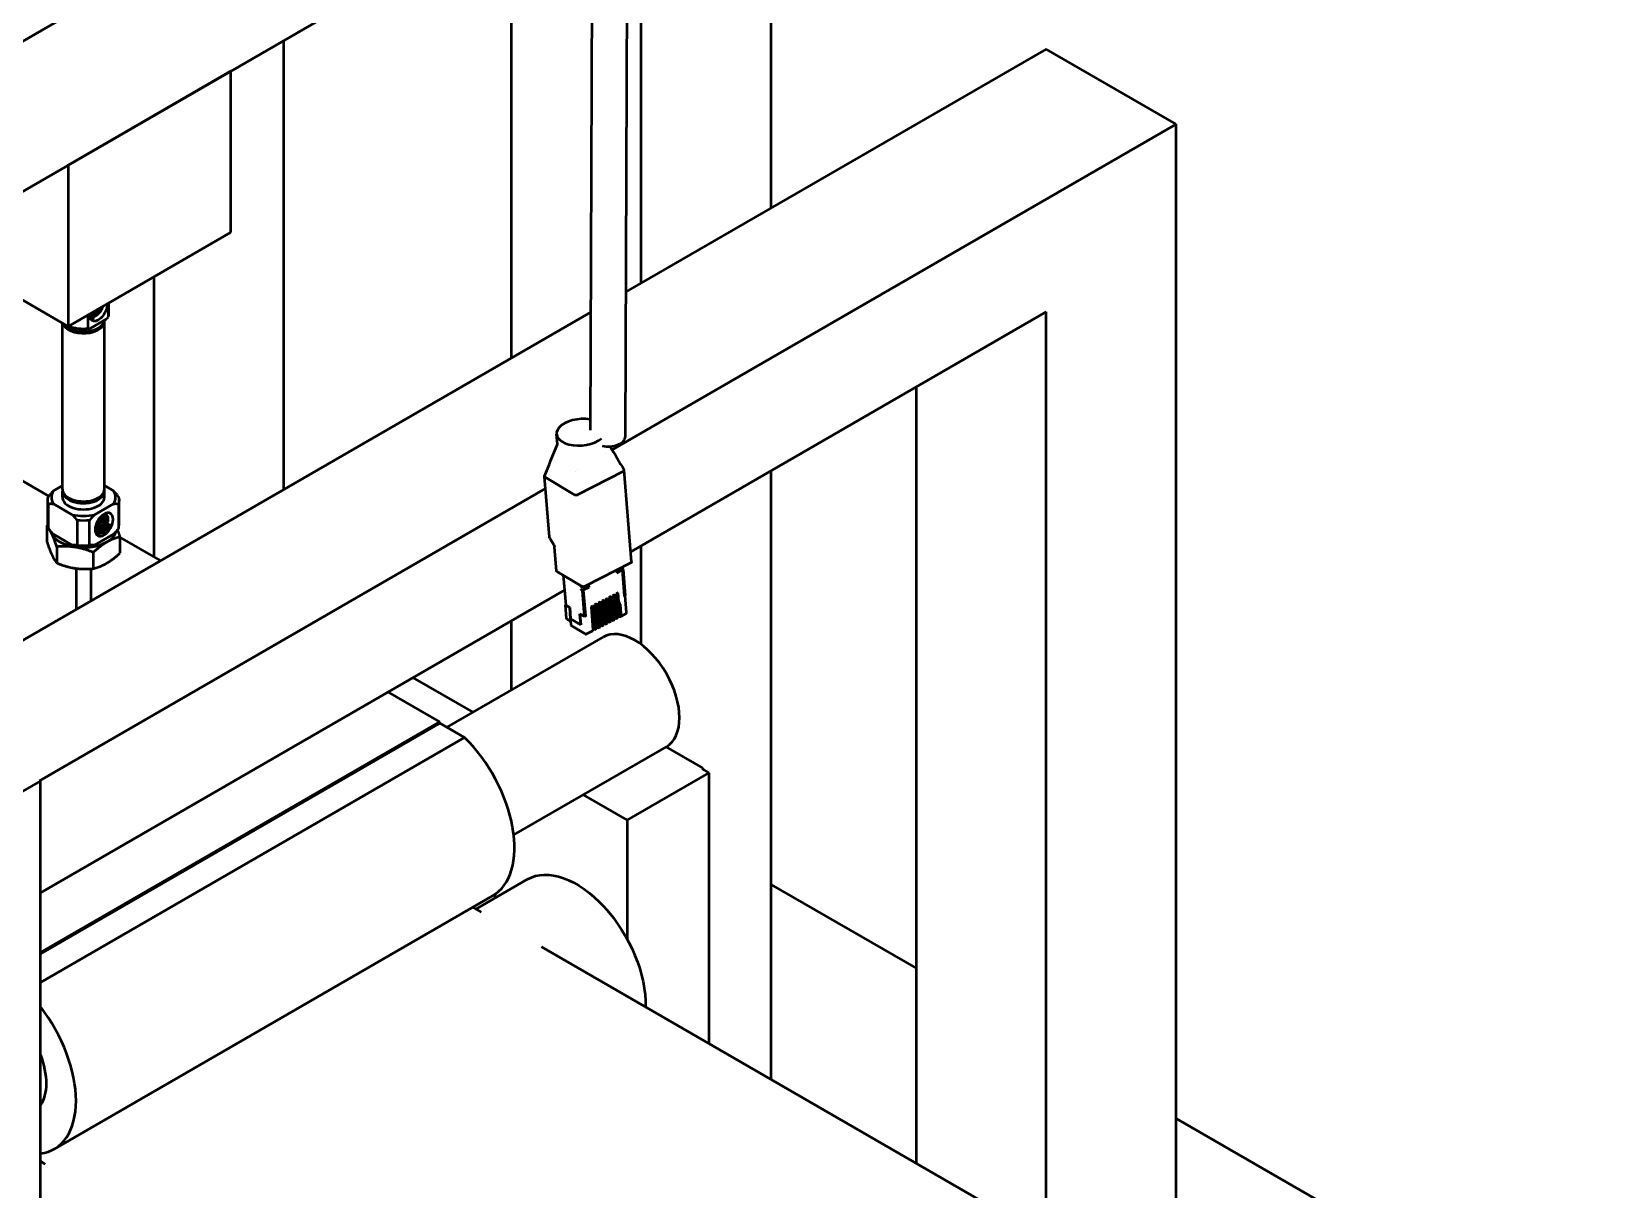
# Model space of a CAD drawing. Header units: millimetres. Extents: x 0 to 420, y 0 to 297.
# Drawn here: x 285.28 to 334.62, y 110.09 to 146.08 of the extents above; entities that cross this region are included whole.
import ezdxf

# ---------------------------------------------------------------- set-up
doc = ezdxf.new("R2010")
doc.units = ezdxf.units.MM
doc.header["$LTSCALE"] = 0.75
doc.layers.add('Visible', color=7, linetype='Continuous', lineweight=50)

msp = doc.modelspace()

# ---------------------------------------------------------------- linework, layer by layer
at = {"layer": 'Visible', "extrusion": (0, 0.816497, 0.57735)}
for p, q in [((308.275, 140.599), (308.275, 159.226)), ((302.652, 133.689), (302.756, 157.774)), ((303.74, 133.498), (303.845, 157.769)), ((302.749, 156.035), (268.879, 136.48)), ((304.234, 138.266), (304.234, 152.227)), ((302.729, 151.358), (272.919, 134.148)), ((300.194, 135.933), (300.194, 149.894)), ((293.122, 131.851), (293.122, 145.812)), ((316.83, 145.538), (303.759, 137.992)), ((320.871, 143.205), (316.83, 145.538)), ((291.458, 144.851), (286.407, 141.935)), ((291.458, 144.851), (291.458, 139.835)), ((320.871, 143.205), (303.329, 133.078)), ((320.871, 107.01), (320.871, 143.205)), ((286.407, 141.935), (286.407, 136.919)), ((291.458, 139.835), (286.407, 136.919)), ((286.407, 136.919), (282.367, 139.252)), ((289.082, 129.754), (289.082, 138.463)), ((302.668, 137.362), (281.475, 125.126)), ((287.028, 137.278), (287.028, 136.854)), ((287.668, 137.223), (287.668, 137.647)), ((287.681, 137.305), (287.681, 137.655)), ((316.83, 137.373), (303.909, 129.913)), ((316.83, 108.562), (316.83, 137.373)), ((286.233, 131.853), (286.233, 137.02)), ((286.447, 136.854), (286.424, 136.867)), ((287.099, 136.852), (287.348, 136.996)), ((287.325, 136.854), (287.348, 136.867)), ((287.348, 136.996), (287.598, 137.14)), ((287.539, 131.853), (287.539, 137.08)), ((285.81, 131.643), (277.195, 136.616)), ((312.789, 110.895), (312.789, 135.04)), ((301.628, 133.26), (301.603, 133.564)), ((303.124, 132.959), (303.124, 132.959)), ((303.311, 133.067), (303.311, 133.067)), ((301.38, 130.366), (301.227, 132.254)), ((302.189, 132.42), (302.189, 132.42)), ((302.259, 132.46), (302.259, 132.46)), ((302.261, 131.687), (303.679, 132.412)), ((303.935, 129.595), (303.704, 132.448)), ((308.275, 113.502), (308.275, 132.434)), ((301.257, 131.881), (285.515, 122.793)), ((286.233, 131.967), (285.951, 131.804)), ((286.233, 131.604), (286.233, 131.799)), ((287.822, 131.804), (287.539, 131.967)), ((287.539, 131.604), (287.539, 131.799)), ((301.244, 132.228), (302.161, 131.686)), ((285.78, 130.745), (285.78, 131.515)), ((285.797, 130.633), (285.797, 131.403)), ((285.951, 131.403), (286.539, 131.064)), ((286.291, 131.696), (286.275, 131.719)), ((287.234, 131.064), (287.822, 131.403)), ((287.482, 131.696), (287.497, 131.719)), ((287.976, 131.403), (287.976, 130.633)), ((287.993, 130.745), (287.993, 131.515)), ((286.693, 130.886), (286.693, 130.116)), ((287.079, 130.116), (287.079, 130.886)), ((285.753, 130.72), (285.753, 130.216)), ((286.539, 130.116), (285.951, 130.455)), ((287.822, 130.455), (287.234, 130.116)), ((288.019, 130.369), (288.019, 129.866)), ((289.286, 129.636), (288.019, 130.367)), ((301.512, 130.126), (301.389, 130.336)), ((286.057, 130.066), (286.057, 129.562)), ((287.19, 129.89), (287.19, 129.387)), ((301.595, 129.319), (301.536, 130.055)), ((304.234, 127.027), (304.234, 130.101)), ((286.659, 129.395), (286.659, 128.119)), ((287.113, 129.381), (287.113, 128.381)), ((302.392, 128.836), (301.612, 129.297)), ((303.91, 129.562), (302.492, 128.837)), ((303.467, 129.335), (303.473, 129.254)), ((303.47, 129.294), (303.632, 129.354)), ((303.47, 129.293), (303.478, 129.297)), ((303.473, 129.254), (303.632, 129.335)), ((303.654, 129.346), (303.637, 129.356)), ((303.642, 129.348), (303.707, 128.541)), ((303.657, 129.38), (303.653, 129.431)), ((303.654, 129.346), (303.681, 129.36)), ((303.719, 128.539), (303.654, 129.346)), ((303.681, 129.36), (303.657, 129.375)), ((303.746, 128.553), (303.681, 129.36)), ((301.808, 129.181), (301.884, 128.254)), ((302.349, 128.854), (302.35, 128.839)), ((302.395, 128.827), (302.349, 128.854)), ((302.363, 128.846), (302.35, 128.839)), ((302.35, 128.839), (302.362, 128.832)), ((302.395, 128.827), (302.394, 128.835)), ((302.402, 128.831), (302.395, 128.827)), ((302.572, 128.836), (302.445, 128.747)), ((302.454, 128.733), (302.612, 128.814)), ((302.56, 128.827), (302.576, 128.835)), ((302.569, 128.876), (302.572, 128.836)), ((302.576, 128.835), (302.572, 128.878)), ((302.576, 128.835), (302.612, 128.814)), ((302.612, 128.814), (302.606, 128.895)), ((301.846, 128.722), (285.546, 119.311)), ((302.358, 128.749), (302.359, 128.734)), ((302.369, 128.743), (302.358, 128.749)), ((302.372, 128.741), (302.359, 128.734)), ((302.359, 128.734), (302.404, 128.707)), ((302.404, 128.707), (302.432, 128.721)), ((302.47, 127.9), (302.404, 128.707)), ((302.408, 128.735), (302.432, 128.721)), ((302.408, 128.735), (302.413, 128.732)), ((302.432, 128.721), (302.497, 127.914)), ((302.844, 128.291), (302.783, 128.26)), ((302.844, 128.291), (302.867, 128.014)), ((302.956, 128.348), (302.895, 128.317)), ((302.953, 127.592), (302.895, 128.317)), ((302.956, 128.348), (302.978, 128.072)), ((303.067, 128.405), (303.006, 128.374)), ((303.065, 127.649), (303.006, 128.374)), ((303.067, 128.405), (303.09, 128.129)), ((303.179, 128.462), (303.118, 128.431)), ((303.176, 127.706), (303.118, 128.431)), ((303.179, 128.462), (303.201, 128.186)), ((303.29, 128.519), (303.229, 128.488)), ((303.288, 127.763), (303.229, 128.488)), ((303.29, 128.519), (303.313, 128.243)), ((303.402, 128.576), (303.341, 128.545)), ((303.399, 127.82), (303.341, 128.545)), ((303.357, 128.339), (303.43, 128.296)), ((303.361, 128.295), (303.392, 128.277)), ((303.392, 128.277), (303.43, 128.296)), ((303.402, 128.576), (303.424, 128.3)), ((303.43, 128.296), (303.431, 128.279)), ((303.513, 128.634), (303.452, 128.602)), ((303.511, 127.877), (303.452, 128.602)), ((303.469, 128.396), (303.541, 128.353)), ((303.472, 128.352), (303.503, 128.334)), ((303.503, 128.334), (303.541, 128.353)), ((303.503, 128.334), (303.505, 128.317)), ((303.536, 128.357), (303.513, 128.634)), ((303.513, 128.297), (303.527, 128.279)), ((303.541, 128.353), (303.543, 128.336)), ((303.551, 128.317), (303.566, 128.298)), ((303.697, 128.528), (303.724, 128.542)), ((303.719, 128.539), (303.707, 128.546)), ((303.719, 128.539), (303.746, 128.553)), ((303.778, 128.022), (303.735, 128.547)), ((301.911, 127.841), (301.878, 128.255)), ((302.008, 128.173), (301.884, 128.246)), ((302.008, 128.173), (301.893, 128.241)), ((301.925, 127.819), (302.037, 127.753)), ((302.008, 128.173), (302.036, 127.826)), ((302.036, 127.826), (302.008, 128.173)), ((302.356, 127.636), (302.036, 127.826)), ((302.356, 127.636), (302.036, 127.826)), ((302.356, 127.636), (302.328, 127.984)), ((302.328, 127.984), (302.47, 127.9)), ((302.328, 127.984), (302.451, 127.911)), ((302.328, 127.984), (302.356, 127.636)), ((302.47, 127.9), (302.497, 127.914)), ((302.492, 127.911), (302.519, 127.925)), ((302.733, 128.234), (302.672, 128.203)), ((302.672, 128.203), (302.73, 127.478)), ((302.688, 127.997), (302.761, 127.954)), ((302.692, 127.953), (302.723, 127.935)), ((302.723, 127.935), (302.761, 127.954)), ((302.723, 127.935), (302.724, 127.918)), ((302.732, 127.898), (302.747, 127.88)), ((302.733, 128.234), (302.755, 127.957)), ((302.755, 127.86), (302.779, 127.557)), ((302.761, 127.954), (302.762, 127.937)), ((302.771, 127.918), (302.785, 127.899)), ((302.842, 127.535), (302.783, 128.26)), ((302.793, 127.88), (302.818, 127.577)), ((302.8, 128.054), (302.873, 128.011)), ((302.803, 128.01), (302.834, 127.992)), ((302.834, 127.992), (302.873, 128.011)), ((302.834, 127.992), (302.836, 127.975)), ((302.844, 127.955), (302.858, 127.937)), ((302.866, 127.917), (302.891, 127.614)), ((302.873, 128.011), (302.874, 127.994)), ((302.882, 127.975), (302.897, 127.956)), ((302.905, 127.937), (302.929, 127.634)), ((302.911, 128.111), (302.984, 128.068)), ((302.915, 128.067), (302.946, 128.049)), ((302.946, 128.049), (302.984, 128.068)), ((302.946, 128.049), (302.947, 128.032)), ((302.955, 128.012), (302.97, 127.994)), ((302.978, 127.974), (303.002, 127.671)), ((302.984, 128.068), (302.985, 128.051)), ((302.994, 128.032), (303.008, 128.013)), ((303.016, 127.994), (303.041, 127.691)), ((303.023, 128.168), (303.096, 128.125)), ((303.026, 128.124), (303.057, 128.106)), ((303.057, 128.106), (303.096, 128.125)), ((303.057, 128.106), (303.059, 128.089)), ((303.067, 128.069), (303.081, 128.051)), ((303.089, 128.031), (303.114, 127.728)), ((303.096, 128.125), (303.097, 128.108)), ((303.105, 128.089), (303.12, 128.07)), ((303.128, 128.051), (303.152, 127.748)), ((303.134, 128.225), (303.207, 128.182)), ((303.138, 128.181), (303.169, 128.163)), ((303.169, 128.163), (303.207, 128.182)), ((303.169, 128.163), (303.17, 128.146)), ((303.178, 128.126), (303.193, 128.108)), ((303.201, 128.088), (303.225, 127.785)), ((303.207, 128.182), (303.208, 128.165)), ((303.216, 128.146), (303.231, 128.127)), ((303.221, 127.774), (303.26, 127.794)), ((303.239, 128.108), (303.264, 127.805)), ((303.246, 128.282), (303.319, 128.239)), ((303.249, 128.238), (303.28, 128.22)), ((303.28, 128.22), (303.319, 128.239)), ((303.28, 128.22), (303.282, 128.203)), ((303.314, 127.8), (303.283, 127.818)), ((303.325, 127.775), (303.285, 127.798)), ((303.29, 128.183), (303.304, 128.165)), ((303.312, 128.145), (303.337, 127.842)), ((303.313, 127.817), (303.314, 127.8)), ((303.314, 127.8), (303.352, 127.82)), ((303.331, 127.831), (303.318, 127.828)), ((303.319, 128.239), (303.32, 128.222)), ((303.328, 128.203), (303.343, 128.184)), ((303.333, 127.831), (303.371, 127.851)), ((303.341, 127.773), (303.391, 127.798)), ((303.347, 127.817), (303.349, 127.794)), ((303.351, 128.165), (303.375, 127.862)), ((303.351, 127.837), (303.352, 127.82)), ((303.392, 128.277), (303.393, 128.26)), ((303.426, 127.857), (303.395, 127.875)), ((303.436, 127.832), (303.396, 127.855)), ((303.401, 128.24), (303.416, 128.222)), ((303.424, 128.202), (303.448, 127.899)), ((303.424, 127.874), (303.426, 127.857)), ((303.426, 127.857), (303.464, 127.877)), ((303.443, 127.888), (303.43, 127.886)), ((303.439, 128.26), (303.454, 128.241)), ((303.444, 127.888), (303.483, 127.908)), ((303.453, 127.83), (303.503, 127.855)), ((303.459, 127.874), (303.461, 127.851)), ((303.462, 128.222), (303.487, 127.919)), ((303.463, 127.894), (303.464, 127.877)), ((303.537, 127.914), (303.506, 127.932)), ((303.547, 127.889), (303.508, 127.912)), ((303.535, 128.259), (303.56, 127.956)), ((303.536, 127.931), (303.537, 127.914)), ((303.537, 127.914), (303.575, 127.934)), ((303.554, 127.945), (303.541, 127.943)), ((303.556, 127.945), (303.594, 127.965)), ((303.564, 127.887), (303.76, 127.987)), ((303.572, 127.909), (303.57, 127.931)), ((303.574, 128.279), (303.598, 127.976)), ((303.574, 127.951), (303.575, 127.934)), ((300.194, 125.609), (300.194, 127.768)), ((302.037, 127.762), (302.047, 127.631)), ((302.494, 127.358), (302.055, 127.617)), ((302.527, 127.356), (302.722, 127.456)), ((302.757, 127.515), (302.726, 127.533)), ((302.767, 127.49), (302.728, 127.513)), ((302.755, 127.532), (302.757, 127.515)), ((302.757, 127.515), (302.795, 127.535)), ((302.774, 127.546), (302.761, 127.543)), ((302.776, 127.546), (302.814, 127.566)), ((302.784, 127.487), (302.834, 127.513)), ((302.79, 127.532), (302.792, 127.509)), ((302.794, 127.551), (302.795, 127.535)), ((302.868, 127.572), (302.837, 127.59)), ((302.879, 127.547), (302.839, 127.57)), ((302.867, 127.589), (302.868, 127.572)), ((302.868, 127.572), (302.907, 127.592)), ((302.885, 127.603), (302.872, 127.6)), ((302.887, 127.603), (302.925, 127.623)), ((302.895, 127.545), (302.945, 127.57)), ((302.901, 127.589), (302.903, 127.566)), ((302.905, 127.608), (302.907, 127.592)), ((302.98, 127.629), (302.949, 127.647)), ((302.99, 127.604), (302.951, 127.627)), ((302.978, 127.646), (302.98, 127.629)), ((302.98, 127.629), (303.018, 127.649)), ((302.997, 127.66), (302.984, 127.657)), ((302.998, 127.66), (303.037, 127.68)), ((303.007, 127.602), (303.057, 127.627)), ((303.013, 127.646), (303.015, 127.623)), ((303.017, 127.666), (303.018, 127.649)), ((303.091, 127.686), (303.06, 127.704)), ((303.102, 127.661), (303.062, 127.684)), ((303.09, 127.703), (303.091, 127.686)), ((303.091, 127.686), (303.129, 127.706)), ((303.108, 127.717), (303.095, 127.714)), ((303.11, 127.717), (303.148, 127.737)), ((303.118, 127.659), (303.168, 127.684)), ((303.124, 127.703), (303.126, 127.68)), ((303.128, 127.723), (303.129, 127.706)), ((303.203, 127.743), (303.172, 127.761)), ((303.213, 127.718), (303.174, 127.741)), ((303.201, 127.76), (303.203, 127.743)), ((303.203, 127.743), (303.241, 127.763)), ((303.22, 127.774), (303.207, 127.771)), ((303.23, 127.716), (303.28, 127.741)), ((303.236, 127.76), (303.238, 127.737)), ((303.24, 127.78), (303.241, 127.763)), ((298.194, 124.454), (303.05, 127.258)), ((299.002, 124.921), (297.132, 126.001)), ((297.972, 124.621), (296.357, 125.553)), ((285.546, 117.447), (297.972, 124.621)), ((297.972, 124.582), (285.546, 117.408)), ((297.972, 124.582), (297.972, 124.621)), ((297.972, 124.582), (298.742, 124.138)), ((298.742, 124.138), (285.546, 116.52)), ((300.269, 121.11), (305.016, 123.851)), ((305.001, 123.842), (306.151, 123.179)), ((303.8, 121.568), (306.35, 123.04)), ((306.131, 123.167), (306.151, 123.179)), ((306.35, 123.04), (306.131, 123.167)), ((306.35, 114.613), (306.35, 123.04)), ((281.506, 120.442), (285.546, 122.775)), ((285.546, 122.775), (285.515, 122.793)), ((285.546, 84.866), (285.546, 122.775)), ((302.431, 122.358), (303.8, 121.568)), ((303.8, 121.568), (303.8, 117.861)), ((299.092, 118.803), (300.694, 119.728)), ((312.789, 116.961), (308.275, 119.567)), ((299.613, 119.213), (285.976, 111.34)), ((299.688, 119.148), (299.688, 119.261)), ((299.264, 118.704), (298.998, 118.858)), ((323.43, 104.752), (301.127, 117.629)), ((350.701, 95.072), (320.871, 112.295)), ((285.546, 110.962), (285.7, 110.873))]:
    msp.add_line(p, q, dxfattribs=at)
at = {"layer": 'Visible'}
msp.add_arc((287.325, 137.318), 0.256, 183.8044, 200.939, dxfattribs=at)
at = {"layer": 'Visible', "extrusion": (3e-16, 0, -1)}
for centre, start, end in [((-286.852, 137.754), 210.2156, 222.4071), ((-287.093, 131.038), 194.5324, 223.0924)]:
    msp.add_arc(centre, 0.577, start, end, dxfattribs=at)
at = {"layer": 'Visible', "extrusion": (2e-16, 0, -1)}
for centre, radius, start, end in [((-286.934, 137.708), 0.575, 196.8194, 227.5101), ((-286.973, 131.108), 0.453, 195.9959, 226.5355), ((-301.451, 130.372), 0.0714, 329.8106, 355.3714)]:
    msp.add_arc(centre, radius, start, end, dxfattribs=at)
at = {"layer": 'Visible', "extrusion": (2e-16, -1e-16, -1)}
for centre, radius, start, end in [((-301.601, 133.27), 0.0263, 186.1195, 202.1577), ((-286.928, 131.134), 0.582, 198.139, 222.388), ((-287.006, 131.089), 0.584, 198.1907, 222.3332)]:
    msp.add_arc(centre, radius, start, end, dxfattribs=at)
at = {"layer": 'Visible', "extrusion": (1e-16, -2e-16, -1)}
for centre, radius, start, end in [((-286.955, 131.119), 0.462, 199.9678, 222.5656), ((-286.842, 131.184), 0.589, 202.947, 219.3184), ((-301.94, 127.844), 0.0286, 300.5917, 355.3714)]:
    msp.add_arc(centre, radius, start, end, dxfattribs=at)
at = {"layer": 'Visible', "extrusion": (2e-16, -2e-16, -1)}
msp.add_arc((-301.36, 130.034), 0.177, 148.8239, 173.0884, dxfattribs=at)
at = {"layer": 'Visible', "extrusion": (2e-16, 2e-16, -1)}
for centre, major_axis, ratio, start_param, end_param in [((287.348, 137.44), (0.198, 0.343), 0.57735, 0.717203, 3.995186), ((302.766, 127.565), (-0.0098, 0.0191), 0.511396, 2.250519, 3.297717), ((302.989, 127.679), (-0.0098, 0.0191), 0.511396, 2.250519, 3.297717)]:
    msp.add_ellipse(centre, major_axis=major_axis, ratio=ratio, start_param=start_param, end_param=end_param, dxfattribs=at)
at = {"layer": 'Visible'}
for centre, major_axis, ratio, start_param, end_param in [((287.312, 137.461), (0.172, 0.299), 0.57735, 2.733586, 3.518984), ((286.886, 137.305), (-0.795, 0), 0.57735, 2.962221, 3.141593), ((286.886, 137.08), (0.653, 0), 0.57735, 3.318611, 6.349981), ((286.886, 137.134), (0.653, 0), 0.57735, 3.525745, 6.207831), ((286.886, 137.107), (-0.637, 0), 0.57735, 0.327656, 2.813937), ((286.886, 137.263), (-0.742, 0), 0.57735, 0.895927, 1.860767), ((286.886, 137.305), (-0.795, 0), 0.57735, 0.955015, 1.750168), ((286.886, 137.107), (-0.62, 0), 0.57735, 0.785398, 2.356194), ((302.362, 133.626), (0.76, 0.061), 0.540165, 1.13394, 5.651006), ((303.196, 133.5), (-0.544, 0.002), 0.58284, 1.239369, 3.141593), ((303.678, 132.421), (0.0084, 0.0084), 0.679323, 4.239121, 4.385768), ((286.886, 131.604), (-0.998, 0), 0.57735, -0.355698, 0.355698), ((286.886, 131.799), (0.653, 0), 0.57735, 3.070823, 6.353955), ((286.886, 131.853), (-0.653, 0), 0.57735, 0, 3.141593), ((286.886, 131.604), (0.998, 0), 0.57735, -0.355698, 0.355698), ((301.245, 132.241), (-0.0068, 0.0133), 0.632571, 2.154884, 2.353307), ((286.886, 131.604), (-0.653, 0), 0.57735, 0, 3.141593), ((286.886, 131.826), (0.637, 0), 0.57735, 3.50296, 5.921818), ((302.164, 131.697), (-0.0067, 0.0117), 0.776347, 2.203083, 2.401506), ((302.258, 131.695), (0.00787, 0.00787), 0.772127, 4.206683, 4.366526), ((286.886, 131.604), (-0.998, 0), 0.57735, 1.215098, 1.926495), ((287.492, 130.78), (0.172, 0.299), 0.57735, 4.243078, 5.028476), ((286.886, 130.745), (-1.107, 0), 0.57735, 0, 0.17544), ((286.886, 130.619), (-1.016, 0), 0.57735, 0.149, 0.261799), ((286.886, 130.745), (1.107, 0), 0.57735, -0.17544, 0), ((286.886, 130.745), (-1.107, 0), 0.57735, 1.395356, 1.746237), ((302.4, 128.852), (0.0498, 0.004), 0.540165, 3.794724, 4.987915), ((302.407, 128.762), (0.0498, 0.004), 0.540165, 3.794724, 5.540054), ((303.518, 128.309), (-0.0098, 0.0191), 0.511396, 0.891074, 1.938271), ((303.557, 128.328), (-0.0098, 0.0191), 0.511396, 0.891074, 1.938271), ((303.56, 128.287), (-0.0098, 0.0191), 0.511396, 4.032666, 5.079864), ((301.926, 128.258), (0.0427, 0.0035), 0.540165, 3.141593, 3.794724), ((302.738, 127.91), (-0.0098, 0.0191), 0.511396, 0.891074, 1.938271), ((302.776, 127.929), (-0.0098, 0.0191), 0.511396, 0.891074, 1.938271), ((302.78, 127.888), (-0.0098, 0.0191), 0.511396, 4.032666, 5.079864), ((302.849, 127.967), (-0.0098, 0.0191), 0.511396, 0.891074, 1.938271), ((302.888, 127.986), (-0.0098, 0.0191), 0.511396, 0.891074, 1.938271), ((302.891, 127.945), (-0.0098, 0.0191), 0.511396, 4.032666, 5.079864), ((302.961, 128.024), (-0.0098, 0.0191), 0.511396, 0.891074, 1.938271), ((302.999, 128.043), (-0.0098, 0.0191), 0.511396, 0.891074, 1.938271), ((303.002, 128.002), (-0.0098, 0.0191), 0.511396, 4.032666, 5.079864), ((303.072, 128.081), (-0.0098, 0.0191), 0.511396, 0.891074, 1.938271), ((303.111, 128.1), (-0.0098, 0.0191), 0.511396, 0.891074, 1.938271), ((303.114, 128.059), (-0.0098, 0.0191), 0.511396, 4.032666, 5.079864), ((303.184, 128.138), (-0.0098, 0.0191), 0.511396, 0.891074, 1.938271), ((303.222, 128.157), (-0.0098, 0.0191), 0.511396, 0.891074, 1.938271), ((303.225, 128.116), (-0.0098, 0.0191), 0.511396, 4.032666, 5.079864), ((303.295, 128.195), (-0.0098, 0.0191), 0.511396, 0.891074, 1.938271), ((303.327, 127.809), (-0.0098, 0.0191), 0.511396, -0.156124, 0.891074), ((303.334, 128.214), (-0.0098, 0.0191), 0.511396, 0.891074, 1.938271), ((303.337, 128.173), (-0.0098, 0.0191), 0.511396, 4.032666, 5.079864), ((303.365, 127.828), (-0.0098, 0.0191), 0.511396, 0.649924, 0.891074), ((303.361, 127.87), (-0.0098, 0.0191), 0.511396, 3.141593, 4.032666), ((303.372, 127.836), (-0.0195, 0.0382), 0.511396, 3.141593, 4.032666), ((303.407, 128.252), (-0.0098, 0.0191), 0.511396, 0.891074, 1.938271), ((303.438, 127.866), (-0.0098, 0.0191), 0.511396, -0.156124, 0.891074), ((303.445, 128.271), (-0.0098, 0.0191), 0.511396, 0.891074, 1.938271), ((303.448, 128.23), (-0.0098, 0.0191), 0.511396, 4.032666, 5.079864), ((303.476, 127.885), (-0.0098, 0.0191), 0.511396, 0.649924, 0.891074), ((303.483, 127.893), (-0.0195, 0.0382), 0.511396, 3.141593, 4.032666), ((303.55, 127.923), (-0.0098, 0.0191), 0.511396, -0.156124, 0.891074), ((303.588, 127.942), (-0.0098, 0.0191), 0.511396, 0.649924, 0.891074), ((302.069, 127.642), (0.0145, 0.0246), 0.668353, 2.383546, 3.141593), ((302.703, 127.494), (-0.0195, 0.0382), 0.511396, 3.141593, 4.032666), ((302.769, 127.524), (-0.0098, 0.0191), 0.511396, -0.156124, 0.891074), ((302.807, 127.543), (-0.0098, 0.0191), 0.511396, 0.649924, 0.891074), ((302.814, 127.551), (-0.0195, 0.0382), 0.511396, 3.141593, 4.032666), ((302.881, 127.581), (-0.0098, 0.0191), 0.511396, -0.156124, 0.891074), ((302.919, 127.6), (-0.0098, 0.0191), 0.511396, 0.649924, 0.891074), ((302.926, 127.608), (-0.0195, 0.0382), 0.511396, 3.141593, 4.032666), ((302.992, 127.638), (-0.0098, 0.0191), 0.511396, -0.156124, 0.891074), ((303.03, 127.657), (-0.0098, 0.0191), 0.511396, 0.649924, 0.891074), ((303.027, 127.699), (-0.0098, 0.0191), 0.511396, 3.141593, 4.032666), ((304.033, 125.554), (-0.983, 1.703), 0.57735, 3.141593, 6.283185), ((303.037, 127.665), (-0.0195, 0.0382), 0.511396, 3.141593, 4.032666), ((303.104, 127.695), (-0.0098, 0.0191), 0.511396, -0.156124, 0.891074), ((303.142, 127.714), (-0.0098, 0.0191), 0.511396, 0.649924, 0.891074), ((303.149, 127.722), (-0.0195, 0.0382), 0.511396, 3.141593, 4.032666), ((303.215, 127.752), (-0.0098, 0.0191), 0.511396, -0.156124, 0.891074), ((303.253, 127.771), (-0.0098, 0.0191), 0.511396, 0.649924, 0.891074), ((303.26, 127.779), (-0.0195, 0.0382), 0.511396, 3.141593, 4.032666), ((297.972, 122.055), (-1.641, 2.842), 0.57735, 3.141593, 5.159614), ((284.335, 114.182), (-1.641, 2.842), 0.57735, 2.905439, 4.948543)]:
    msp.add_ellipse(centre, major_axis=major_axis, ratio=ratio, start_param=start_param, end_param=end_param, dxfattribs=at)
at = {"layer": 'Visible', "extrusion": (2e-16, 0, -1)}
for centre, major_axis, ratio, start_param, end_param in [((286.886, 131.515), (1.107, 0), 0.57735, 2.966152, 3.317033), ((286.886, 131.515), (-1.107, 0), 0.57735, 2.966152, 3.317033), ((303.614, 129.346), (0.0285, 0.0023), 0.540165, -0.544123, 0.917665)]:
    msp.add_ellipse(centre, major_axis=major_axis, ratio=ratio, start_param=start_param, end_param=end_param, dxfattribs=at)
at = {"layer": 'Visible', "extrusion": (3e-16, 1e-16, -1)}
for centre, major_axis, ratio, start_param, end_param in [((286.886, 131.515), (-1.107, 0), 0.57735, 4.536949, 4.887829), ((301.667, 129.325), (0.0712, 0.0058), 0.540165, 2.488461, 3.141593), ((303.864, 129.589), (0.0712, 0.0058), 0.540165, 0, 0.917665), ((302.446, 128.864), (0.0712, 0.0058), 0.540165, 0.917665, 2.488461), ((303.25, 127.813), (-0.0098, 0.0191), 0.511396, 2.250519, 3.141593), ((303.473, 127.927), (-0.0098, 0.0191), 0.511396, 2.250519, 3.141593), ((284.335, 114.182), (-0.983, 1.703), 0.57735, 1.84257, 2.869819)]:
    msp.add_ellipse(centre, major_axis=major_axis, ratio=ratio, start_param=start_param, end_param=end_param, dxfattribs=at)
at = {"layer": 'Visible', "extrusion": (4e-16, 1e-16, -1)}
for centre, major_axis, ratio, start_param, end_param in [((287.528, 130.759), (0.198, 0.343), 0.57735, 1.570796326795814, 7.8539816339754), ((287.44, 130.81), (0.136, 0.235), 0.57735, 2.192148, 2.977546), ((286.886, 130.619), (-1.016, 0), 0.57735, 3.926991, 4.974188), ((303.607, 129.376), (0.0498, 0.004), 0.540165, 0, 1.092198), ((301.906, 128.257), (0.0285, 0.0023), 0.540165, 2.488461, 3.786643), ((303.545, 127.925), (-0.0195, 0.0382), 0.511396, 2.250519, 3.821315)]:
    msp.add_ellipse(centre, major_axis=major_axis, ratio=ratio, start_param=start_param, end_param=end_param, dxfattribs=at)
at = {"layer": 'Visible', "extrusion": (3e-16, 2e-16, -1)}
for centre, major_axis, ratio, start_param, end_param in [((286.886, 130.619), (1.016, 0), 0.57735, 1.832596, 2.879793), ((302.853, 127.925), (-0.0098, 0.0191), 0.511396, 1.203322, 2.250519), ((303.299, 128.153), (-0.0098, 0.0191), 0.511396, 1.203322, 2.250519), ((303.322, 127.811), (-0.0195, 0.0382), 0.511396, 2.250519, 3.821315), ((303.323, 127.85), (-0.0098, 0.0191), 0.511396, 2.250519, 3.297717), ((303.433, 127.868), (-0.0195, 0.0382), 0.511396, 2.250519, 3.821315), ((302.876, 127.583), (-0.0195, 0.0382), 0.511396, 2.250519, 3.821315), ((303.099, 127.697), (-0.0195, 0.0382), 0.511396, 2.250519, 3.821315), ((303.21, 127.754), (-0.0195, 0.0382), 0.511396, 2.250519, 3.821315), ((302.216, 117.093), (-1.521, 2.635), 0.57735, 0, 2.393627)]:
    msp.add_ellipse(centre, major_axis=major_axis, ratio=ratio, start_param=start_param, end_param=end_param, dxfattribs=at)
at = {"layer": 'Visible', "extrusion": (3e-16, 0, -1)}
msp.add_ellipse((286.886, 130.619), major_axis=(1.016, 0), ratio=0.57735, start_param=0.149, end_param=0.785398, dxfattribs=at)
at = {"layer": 'Visible', "extrusion": (4e-16, 3e-16, -1)}
for centre, major_axis, ratio, start_param, end_param in [((286.886, 130.656), (0.998, 0), 0.57735, 1.215098, 1.926495), ((302.741, 127.868), (-0.0098, 0.0191), 0.511396, 1.203322, 2.250519), ((303.435, 127.907), (-0.0098, 0.0191), 0.511396, 2.250519, 3.297717), ((303.546, 127.964), (-0.0098, 0.0191), 0.511396, 2.250519, 3.297717), ((303.584, 127.984), (-0.0098, 0.0191), 0.511396, 2.250519, 3.141593), ((302.764, 127.526), (-0.0195, 0.0382), 0.511396, 2.250519, 3.821315), ((302.877, 127.622), (-0.0098, 0.0191), 0.511396, 2.250519, 3.297717), ((302.987, 127.64), (-0.0195, 0.0382), 0.511396, 2.250519, 3.821315), ((303.1, 127.736), (-0.0098, 0.0191), 0.511396, 2.250519, 3.297717), ((303.212, 127.793), (-0.0098, 0.0191), 0.511396, 2.250519, 3.297717)]:
    msp.add_ellipse(centre, major_axis=major_axis, ratio=ratio, start_param=start_param, end_param=end_param, dxfattribs=at)
at = {"layer": 'Visible', "extrusion": (3e-16, 6e-16, -1)}
msp.add_ellipse((302.435, 128.743), major_axis=(0.0285, 0.0023), ratio=0.540165, start_param=0.917665, end_param=2.488461, dxfattribs=at)
at = {"layer": 'Visible', "extrusion": (2e-16, 1e-16, -1)}
for centre, major_axis, ratio, start_param, end_param in [((303.679, 128.539), (0.0285, 0.0023), 0.540165, 0, 0.917665), ((303.076, 128.039), (-0.0098, 0.0191), 0.511396, 1.203322, 2.250519), ((303.41, 128.21), (-0.0098, 0.0191), 0.511396, 1.203322, 2.250519), ((304.078, 125.58), (-1.641, 2.842), 0.57735, 2.822683, 2.832365)]:
    msp.add_ellipse(centre, major_axis=major_axis, ratio=ratio, start_param=start_param, end_param=end_param, dxfattribs=at)
at = {"layer": 'Visible', "extrusion": (4e-16, 2e-16, -1)}
msp.add_ellipse((302.501, 127.936), major_axis=(0.0285, 0.0023), ratio=0.540165, start_param=0.917665, end_param=1.758403, dxfattribs=at)
at = {"layer": 'Visible', "extrusion": (7e-16, 3e-16, -1)}
for centre in [(302.964, 127.982), (303.522, 128.267)]:
    msp.add_ellipse(centre, major_axis=(-0.0098, 0.0191), ratio=0.511396, start_param=1.203322, end_param=2.250519, dxfattribs=at)
at = {"layer": 'Visible', "extrusion": (6e-16, 3e-16, -1)}
msp.add_ellipse((303.187, 128.096), major_axis=(-0.0098, 0.0191), ratio=0.511396, start_param=1.203322, end_param=2.250519, dxfattribs=at)
at = {"layer": 'Visible', "extrusion": (3e-16, 3e-16, -1)}
for centre in [(302.804, 127.585), (302.916, 127.642), (303.138, 127.756)]:
    msp.add_ellipse(centre, major_axis=(-0.0098, 0.0191), ratio=0.511396, start_param=2.250519, end_param=3.141593, dxfattribs=at)
at = {"layer": 'Visible'}
for points, knots in [([(287.215, 137.147), (287.193, 137.151), (287.173, 137.158), (287.139, 137.18), (287.122, 137.194), (287.1, 137.226), (287.093, 137.239), (287.081, 137.269), (287.076, 137.286), (287.073, 137.304)], [0.000001, 0.000001, 0.000001, 0.000001, 0.0662185, 0.0662185, 0.1266734, 0.1266734, 0.1610818, 0.1610818, 0.1994226, 0.1994226, 0.1994226, 0.1994226]), ([(287.081, 137.308), (287.085, 137.296), (287.091, 137.285), (287.113, 137.254), (287.131, 137.244), (287.166, 137.23), (287.19, 137.228), (287.244, 137.237), (287.272, 137.25), (287.325, 137.283), (287.352, 137.306), (287.404, 137.364), (287.426, 137.396), (287.462, 137.461), (287.477, 137.496), (287.488, 137.535), (287.489, 137.54), (287.49, 137.544)], [0.0255851, 0.0255851, 0.0255851, 0.0255851, 0.0645913, 0.0645913, 0.1484702, 0.1484702, 0.2747273, 0.2747273, 0.4170404, 0.4170404, 0.5722456, 0.5722456, 0.7458467, 0.7458467, 0.9340364, 0.9340364, 0.9589466, 0.9589466, 0.9589466, 0.9589466]), ([(287.094, 137.28), (287.113, 137.277), (287.133, 137.277), (287.18, 137.287), (287.206, 137.298), (287.259, 137.332), (287.285, 137.355), (287.332, 137.406), (287.352, 137.435), (287.371, 137.47), (287.374, 137.474), (287.376, 137.479)], [-0.90303, -0.90303, -0.90303, -0.90303, -0.841919, -0.841919, -0.768758, -0.768758, -0.6933045, -0.6933045, -0.6201457, -0.6201457, -0.6091806, -0.6091806, -0.6091806, -0.6091806]), ([(301.242, 132.23), (301.236, 132.234), (301.232, 132.239), (301.227, 132.249), (301.227, 132.254), (301.228, 132.26), (301.228, 132.262), (301.229, 132.263)], [-0.07523872, -0.07523872, -0.07523872, -0.07523872, -0.05655984, -0.05655984, -0.03761984, -0.03761984, -0.03224115, -0.03224115, -0.03224115, -0.03224115]), ([(287.253, 130.663), (287.271, 130.669), (287.29, 130.677), (287.335, 130.705), (287.361, 130.727), (287.408, 130.778), (287.429, 130.807), (287.464, 130.868), (287.478, 130.9), (287.496, 130.961), (287.5, 130.991), (287.499, 131.032), (287.497, 131.047), (287.493, 131.06)], [-2.3038984, -2.3038984, -2.3038984, -2.3038984, -2.2526039, -2.2526039, -2.1773864, -2.1773864, -2.1046264, -2.1046264, -2.0293506, -2.0293506, -1.9565733, -1.9565733, -1.9121293, -1.9121293, -1.9121293, -1.9121293]), ([(287.267, 130.609), (287.278, 130.607), (287.29, 130.608), (287.328, 130.613), (287.354, 130.623), (287.407, 130.653), (287.434, 130.674), (287.482, 130.724), (287.504, 130.752), (287.54, 130.813), (287.555, 130.845), (287.574, 130.907), (287.579, 130.936), (287.58, 130.991), (287.575, 131.015), (287.557, 131.05), (287.545, 131.063), (287.531, 131.071)], [-1.1758808, -1.1758808, -1.1758808, -1.1758808, -1.1394006, -1.1394006, -1.0664465, -1.0664465, -0.9907517, -0.9907517, -0.9177578, -0.9177578, -0.8420014, -0.8420014, -0.768965, -0.768965, -0.6931465, -0.6931465, -0.6264604, -0.6264604, -0.6264604, -0.6264604]), ([(287.709, 130.779), (287.696, 130.745), (287.678, 130.712), (287.638, 130.648), (287.614, 130.619), (287.558, 130.56), (287.524, 130.533), (287.457, 130.495), (287.425, 130.483), (287.389, 130.478), (287.384, 130.478), (287.379, 130.477)], [0.000001, 0.000001, 0.000001, 0.000001, 0.0791105, 0.0791105, 0.1584337, 0.1584337, 0.255006, 0.255006, 0.3479872, 0.3479872, 0.362273, 0.362273, 0.362273, 0.362273]), ([(287.249, 130.629), (287.25, 130.62), (287.251, 130.611), (287.259, 130.571), (287.271, 130.544), (287.308, 130.5), (287.331, 130.487), (287.381, 130.475), (287.411, 130.476), (287.463, 130.491), (287.484, 130.5), (287.526, 130.524), (287.547, 130.539), (287.567, 130.557)], [1.71201, 1.71201, 1.71201, 1.71201, 1.789051, 1.789051, 2.091572, 2.091572, 2.437588, 2.437588, 2.824715, 2.824715, 3.084427, 3.084427, 3.339407, 3.339407, 3.339407, 3.339407])]:
    msp.add_open_spline(points, degree=3, knots=knots, dxfattribs=at)
at = {"layer": 'Visible', "extrusion": (1.459e-12, -1.1082e-12, -1)}
msp.add_open_spline([(287.357, 137.468), (287.341, 137.439), (287.321, 137.411), (287.275, 137.36), (287.249, 137.338), (287.196, 137.304), (287.17, 137.293), (287.126, 137.283), (287.108, 137.282), (287.092, 137.285)], degree=3, knots=[-1.3622027, -1.3622027, -1.3622027, -1.3622027, -1.2913865, -1.2913865, -1.2158654, -1.2158654, -1.1426508, -1.1426508, -1.0895919, -1.0895919, -1.0895919, -1.0895919], dxfattribs=at)
at = {"layer": 'Visible', "extrusion": (-5.10847e-11, 4.60971e-11, -1)}
msp.add_rational_spline([(287.598, 137.14), (287.632, 137.178), (287.668, 137.223)], [1.88239750063, 1.85201710007, 1.81446135023], degree=2, dxfattribs=at)
at = {"layer": 'Visible', "extrusion": (2.4551e-12, -2.76688e-11, -1)}
msp.add_rational_spline([(287.028, 136.854), (287.064, 136.851), (287.099, 136.852)], [1.81446135023, 1.85201710007, 1.88239750063], degree=2, dxfattribs=at)
at = {"layer": 'Visible', "extrusion": (3.3431e-12, 1.53009e-11, -1)}
msp.add_open_spline([(287.215, 137.147), (287.189, 137.146), (287.165, 137.15), (287.142, 137.162), (287.14, 137.163), (287.137, 137.164)], degree=3, knots=[0.000001, 0.000001, 0.000001, 0.000001, 0.07911891, 0.07911891, 0.08811253, 0.08811253, 0.08811253, 0.08811253], dxfattribs=at)
at = {"layer": 'Visible'}
msp.add_open_spline([(301.229, 132.263), (301.36, 132.595), (301.491, 132.928), (301.625, 133.26)], degree=3, dxfattribs=at)
at = {"layer": 'Visible', "extrusion": (-7.81136e-11, -4.68231e-11, -1)}
msp.add_open_spline([(303.265, 133.185), (303.411, 132.943), (303.556, 132.699), (303.702, 132.456)], degree=3, dxfattribs=at)
at = {"layer": 'Visible', "extrusion": (5.37e-14, -2.9851e-12, -1)}
msp.add_open_spline([(303.68, 132.413), (303.687, 132.417), (303.692, 132.422), (303.7, 132.432), (303.703, 132.437), (303.705, 132.447), (303.704, 132.452), (303.702, 132.456)], degree=3, knots=[0.00000126, 0.00000126, 0.00000126, 0.00000126, 0.01864122, 0.01864122, 0.03761984, 0.03761984, 0.05647888, 0.05647888, 0.05647888, 0.05647888], dxfattribs=at)
at = {"layer": 'Visible'}
for points, weights in [([(285.951, 131.804), (285.878, 131.727), (285.797, 131.626)], [1.68452865899, 1.64725043909, 1.5934730558]), ([(285.797, 131.403), (285.878, 131.41), (285.951, 131.403)], [1.59345960133, 1.64723653055, 1.6845144357]), ([(287.822, 131.403), (287.895, 131.41), (287.976, 131.403)], [1.6845144357, 1.64723653055, 1.59345960133]), ([(286.539, 131.064), (286.612, 130.986), (286.693, 130.886)], [1.68452865899, 1.64725043909, 1.5934730558]), ([(287.079, 130.886), (287.161, 130.986), (287.234, 131.064)], [1.5934730558, 1.64725043909, 1.68452865899]), ([(285.951, 130.455), (285.878, 130.533), (285.797, 130.633)], [1.6845144357, 1.64723653055, 1.59345960133]), ([(288.019, 130.369), (287.797, 130.315), (287.605, 130.204)], [1.67282469248, 1.80221813275, 1.80221813275]), ([(285.753, 130.216), (285.834, 129.967), (285.905, 129.815)], [1.67282469248, 1.80221813275, 1.80221813275]), ([(285.905, 129.815), (285.975, 129.663), (286.057, 129.562)], [1.80221813275, 1.80221813275, 1.67282469248]), ([(286.623, 130.052), (286.36, 130.093), (286.057, 130.066)], [1.80221813275, 1.80221813275, 1.67282469248]), ([(287.19, 129.89), (286.886, 130.011), (286.623, 130.052)], [1.67282469248, 1.80221813275, 1.80221813275]), ([(287.605, 130.204), (287.412, 130.093), (287.19, 129.89)], [1.80221813275, 1.80221813275, 1.67282469248])]:
    msp.add_rational_spline(points, weights, degree=2, dxfattribs=at)
at = {"layer": 'Visible', "extrusion": (2.95554e-11, 2.49889e-11, -1)}
msp.add_rational_spline([(287.976, 131.626), (287.895, 131.727), (287.822, 131.804)], [1.59345960133, 1.64723653055, 1.6845144357], degree=2, dxfattribs=at)
at = {"layer": 'Visible', "extrusion": (1.1404e-12, 1.37939e-11, -1)}
msp.add_open_spline([(302.163, 131.685), (302.169, 131.683), (302.176, 131.681), (302.192, 131.679), (302.201, 131.678), (302.219, 131.678), (302.228, 131.679), (302.245, 131.682), (302.253, 131.684), (302.26, 131.686)], degree=3, knots=[0.000001, 0.000001, 0.000001, 0.000001, 0.018693, 0.018693, 0.0376466, 0.0376466, 0.05663888, 0.05663888, 0.07529255, 0.07529255, 0.07529255, 0.07529255], dxfattribs=at)
at = {"layer": 'Visible', "extrusion": (8.825e-13, -5.338e-13, -1)}
msp.add_open_spline([(287.486, 131.055), (287.489, 131.037), (287.49, 131.017), (287.486, 130.967), (287.478, 130.936), (287.454, 130.873), (287.438, 130.842), (287.398, 130.783), (287.374, 130.756), (287.324, 130.71), (287.297, 130.692), (287.266, 130.677), (287.26, 130.675), (287.255, 130.673)], degree=3, knots=[-2.7213082, -2.7213082, -2.7213082, -2.7213082, -2.6660236, -2.6660236, -2.5908998, -2.5908998, -2.5185621, -2.5185621, -2.4433724, -2.4433724, -2.3709761, -2.3709761, -2.3556632, -2.3556632, -2.3556632, -2.3556632], dxfattribs=at)
at = {"layer": 'Visible', "extrusion": (9.776e-13, -5.645e-13, -1)}
msp.add_open_spline([(287.53, 131.071), (287.545, 131.06), (287.556, 131.043), (287.569, 131), (287.571, 130.974), (287.565, 130.917), (287.557, 130.886), (287.532, 130.823), (287.515, 130.792), (287.475, 130.733), (287.452, 130.707), (287.401, 130.662), (287.374, 130.644), (287.321, 130.62), (287.295, 130.614), (287.268, 130.614), (287.266, 130.614), (287.263, 130.614)], degree=3, knots=[-3.9879318, -3.9879318, -3.9879318, -3.9879318, -3.9154643, -3.9154643, -3.8415642, -3.8415642, -3.7690049, -3.7690049, -3.6950093, -3.6950093, -3.6224377, -3.6224377, -3.5483472, -3.5483472, -3.4757603, -3.4757603, -3.4680441, -3.4680441, -3.4680441, -3.4680441], dxfattribs=at)
at = {"layer": 'Visible', "extrusion": (-9.968e-13, 1.5198e-12, -1)}
msp.add_open_spline([(287.328, 130.566), (287.346, 130.556), (287.366, 130.55), (287.419, 130.546), (287.446, 130.553), (287.493, 130.567), (287.526, 130.584), (287.588, 130.627), (287.615, 130.653), (287.653, 130.696), (287.666, 130.713), (287.689, 130.745), (287.699, 130.762), (287.709, 130.779)], degree=3, knots=[-0.3170107, -0.3170107, -0.3170107, -0.3170107, -0.2902297, -0.2902297, -0.2513104, -0.2513104, -0.1642592, -0.1642592, -0.0840193, -0.0840193, -0.0416736, -0.0416736, -0.000001, -0.000001, -0.000001, -0.000001], dxfattribs=at)
at = {"layer": 'Visible', "extrusion": (1.2419e-12, -4.198e-13, -1)}
msp.add_open_spline([(287.471, 130.61), (287.487, 130.621), (287.503, 130.634), (287.534, 130.663), (287.548, 130.679), (287.586, 130.728), (287.605, 130.76), (287.633, 130.822), (287.644, 130.855), (287.656, 130.921), (287.656, 130.952), (287.647, 131.002), (287.638, 131.023), (287.609, 131.058), (287.589, 131.068), (287.548, 131.075), (287.524, 131.072), (287.496, 131.061), (287.495, 131.061), (287.493, 131.06)], degree=3, knots=[0.000001, 0.000001, 0.000001, 0.000001, 0.0463719, 0.0463719, 0.0933786, 0.0933786, 0.1771009, 0.1771009, 0.2652119, 0.2652119, 0.3678001, 0.3678001, 0.4778639, 0.4778639, 0.6063431, 0.6063431, 0.7453676, 0.7453676, 0.7551096, 0.7551096, 0.7551096, 0.7551096], dxfattribs=at)
at = {"layer": 'Visible', "extrusion": (-1.17885e-09, 1.30966e-09, 1)}
msp.add_rational_spline([(285.753, 130.72), (285.766, 130.732), (285.78, 130.744)], [1.67282469248, 1.68006796618, 1.68690577099], degree=2, dxfattribs=at)
at = {"layer": 'Visible', "extrusion": (2.37505e-10, 1.79361e-10, -1)}
msp.add_rational_spline([(285.786, 130.677), (285.77, 130.699), (285.753, 130.72)], [1.71828044865, 1.6980020797, 1.67282469248], degree=2, dxfattribs=at)
at = {"layer": 'Visible', "extrusion": (-2.26652e-11, -1.25977e-11, -1)}
msp.add_rational_spline([(285.905, 130.467), (285.883, 130.515), (285.86, 130.556)], [1.80221813275, 1.80221813275, 1.78936288933], degree=2, dxfattribs=at)
at = {"layer": 'Visible', "extrusion": (-2.42632e-11, -8.8269e-12, -1)}
msp.add_rational_spline([(286.057, 130.066), (285.975, 130.315), (285.905, 130.467)], [1.67282469248, 1.80221813275, 1.80221813275], degree=2, dxfattribs=at)
at = {"layer": 'Visible', "extrusion": (4.366e-13, -2.2515e-12, -1)}
msp.add_open_spline([(287.25, 130.639), (287.253, 130.632), (287.256, 130.626), (287.268, 130.606), (287.278, 130.594), (287.301, 130.576), (287.314, 130.57), (287.328, 130.566)], degree=3, knots=[-0.1187735, -0.1187735, -0.1187735, -0.1187735, -0.0966279, -0.0966279, -0.047885, -0.047885, -0.000001, -0.000001, -0.000001, -0.000001], dxfattribs=at)
at = {"layer": 'Visible', "extrusion": (-1.0026e-12, 1.0616e-12, -1)}
msp.add_open_spline([(287.471, 130.61), (287.45, 130.596), (287.428, 130.585), (287.386, 130.57), (287.365, 130.567), (287.328, 130.568), (287.311, 130.572), (287.297, 130.58)], degree=3, knots=[-4.7640043, -4.7640043, -4.7640043, -4.7640043, -4.7057571, -4.7057571, -4.6462415, -4.6462415, -4.5929874, -4.5929874, -4.5929874, -4.5929874], dxfattribs=at)
at = {"layer": 'Visible', "extrusion": (4.12513e-11, -3.45715e-11, -1)}
msp.add_rational_spline([(287.976, 130.633), (287.895, 130.533), (287.822, 130.455)], [1.59345960133, 1.64723653055, 1.6845144357], degree=2, dxfattribs=at)
at = {"layer": 'Visible', "extrusion": (-9.62703e-11, -3.3111e-11, -1)}
msp.add_rational_spline([(287.942, 130.592), (287.979, 130.494), (288.019, 130.369)], [1.76757601179, 1.73526693254, 1.67282469248], degree=2, dxfattribs=at)
at = {"layer": 'Visible', "extrusion": (1.0223e-12, 6.5825e-12, -1)}
msp.add_rational_spline([(286.693, 130.116), (286.612, 130.109), (286.539, 130.116)], [1.59347305581, 1.64725043909, 1.68452865899], degree=2, dxfattribs=at)
at = {"layer": 'Visible', "extrusion": (4.497e-13, 7.4296e-12, -1)}
msp.add_rational_spline([(287.234, 130.116), (287.161, 130.109), (287.079, 130.116)], [1.6845144357, 1.64723653055, 1.59345960133], degree=2, dxfattribs=at)
at = {"layer": 'Visible', "extrusion": (3.006e-13, -1.0321e-12, -1)}
msp.add_rational_spline([(287.605, 129.552), (287.797, 129.663), (288.019, 129.866)], [1.80221813275, 1.80221813275, 1.67282469248], degree=2, dxfattribs=at)
at = {"layer": 'Visible', "extrusion": (5.001e-13, 1.137e-12, -1)}
msp.add_rational_spline([(286.057, 129.562), (286.36, 129.441), (286.623, 129.4)], [1.67282469248, 1.80221813275, 1.80221813275], degree=2, dxfattribs=at)
at = {"layer": 'Visible', "extrusion": (2.176e-13, 2.8038e-12, -1)}
msp.add_rational_spline([(286.623, 129.4), (286.886, 129.36), (287.19, 129.387)], [1.80221813275, 1.80221813275, 1.67282469248], degree=2, dxfattribs=at)
at = {"layer": 'Visible', "extrusion": (-3.137e-13, 2.3334e-12, -1)}
msp.add_rational_spline([(287.19, 129.387), (287.412, 129.441), (287.605, 129.552)], [1.67282469248, 1.80221813275, 1.80221813275], degree=2, dxfattribs=at)
at = {"layer": 'Visible', "extrusion": (2.5894e-12, 2.7159e-12, -1)}
msp.add_open_spline([(303.76, 127.987), (303.763, 127.988), (303.766, 127.99), (303.771, 127.995), (303.772, 127.998), (303.775, 128.003), (303.776, 128.006), (303.777, 128.011), (303.778, 128.013), (303.778, 128.017), (303.778, 128.019), (303.778, 128.021), (303.778, 128.022), (303.778, 128.022)], degree=3, knots=[0.76403, 0.76403, 0.76403, 0.76403, 0.9307377, 0.9307377, 1.1089524, 1.1089524, 1.2871671, 1.2871671, 1.4653819, 1.4653819, 1.6435966, 1.6435966, 1.6551036, 1.6551036, 1.6551036, 1.6551036], dxfattribs=at)
at = {"layer": 'Visible', "extrusion": (-1.7188e-12, 8.9852e-12, -1)}
msp.add_open_spline([(302.494, 127.358), (302.495, 127.357), (302.497, 127.356), (302.5, 127.355), (302.502, 127.354), (302.506, 127.353), (302.509, 127.353), (302.514, 127.353), (302.516, 127.353), (302.522, 127.354), (302.524, 127.355), (302.527, 127.356)], degree=3, knots=[0.0843072, 0.0843072, 0.0843072, 0.0843072, 0.2202518, 0.2202518, 0.3561963, 0.3561963, 0.4921409, 0.4921409, 0.6280854, 0.6280854, 0.76403, 0.76403, 0.76403, 0.76403], dxfattribs=at)

doc.saveas('drawing.dxf')
